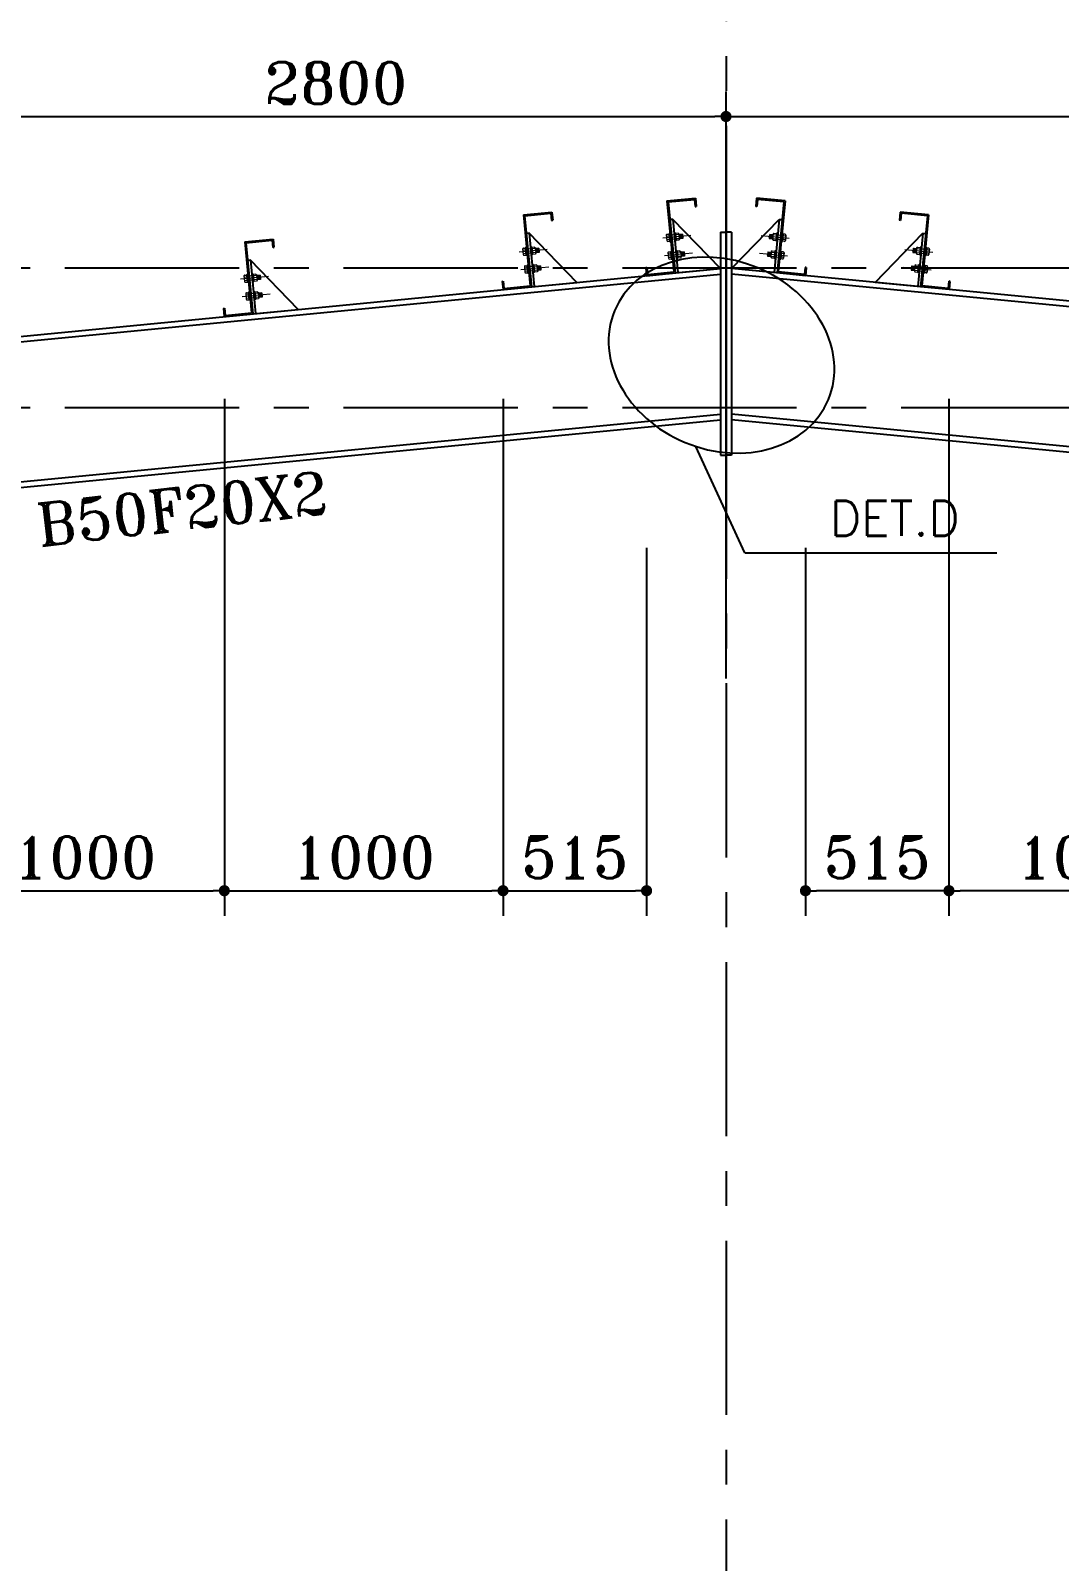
# Model space of a CAD drawing. Header units: inches. Extents: x 1387 to 2676, y -3554 to -2136.
# Drawn here: x 2545.64 to 2553.02, y -3147.36 to -3136.37 of the extents above; entities that cross this region are included whole.
import ezdxf

# ---------------------------------------------------------------- set-up
doc = ezdxf.new("R2010")
doc.units = ezdxf.units.IN
doc.header["$MEASUREMENT"] = 0
doc.linetypes.add('CENTER', pattern=[2, 1.25, -0.25, 0.25, -0.25])
doc.layers.add('2', color=2, linetype='Continuous', lineweight=9)
for name, color, linetype in [('2Y', 2, 'Continuous'), ('3G', 3, 'Continuous'), ('AXE', 1, 'CENTER'), ('DIM', 8, 'Continuous'), ('Pich', 2, 'Continuous'), ('TEXT', 3, 'Continuous'), ('TIE', 2, 'Continuous')]:
    doc.layers.add(name, color=color, linetype=linetype)
doc.styles.add('ROMANC', font='TXT.shx')
doc.styles.add('ROMANT', font='romant')
doc.dimstyles.new('1-50-2', dxfattribs={"dimtxt": 0.3, "dimasz": 0.08, "dimexe": 0.18, "dimexo": 0.0625, "dimgap": 0.09, "dimtad": 1, "dimdec": 0, "dimlfac": 500, "dimdsep": 46, "dimtxsty": 'ROMANT', "dimblk": 'DOT', "dimcen": 0.09, "dimclrd": 1, "dimclre": 1, "dimclrt": 3, "dimadec": 0, "dimazin": 0, "dimtfac": 1, "dimtdec": 0, "dimtix": 1, "dimtofl": 0, "dimtmove": 2, "dimatfit": 3, "dimldrblk": 'DOT', "dimfxl": 1, "dimtolj": 1, "dimarcsym": 0})

# ---------------------------------------------------------------- blocks, each defined once
blk = doc.blocks.new('DOT')
at = {"layer": 'DIM', "color": 0, "linetype": 'ByBlock'}
blk.add_line((-0.5, 0), (-1, 0), dxfattribs=at)
at = {"layer": 'DIM', "color": 0, "linetype": 'ByBlock', "const_width": 0.5}
blk.add_lwpolyline([(-0.25, 0, 1), (0.25, 0, 1)], format="xyb", close=True, dxfattribs=at)
blk = doc.blocks.new('*D2751')
at = {"layer": 'Defpoints', "color": 0, "transparency": 16777216}
for p in [(2560.63, -3136.99), (2560.63, -3136.99), (2550.63, -3141.086)]:
    blk.add_point(p, dxfattribs=at)
at = {"layer": 'Pich', "color": 1, "lineweight": -2, "transparency": 16777216}
for p, q in [((2550.63, -3141.023), (2550.63, -3136.81)), ((2560.63, -3136.927), (2560.63, -3136.81)), ((2550.71, -3136.99), (2560.55, -3136.99))]:
    blk.add_line(p, q, dxfattribs=at)
at = {"layer": 'Pich', "color": 1, "lineweight": -2, "transparency": 16777216, "xscale": 0.08, "yscale": 0.08, "zscale": 0.08, "rotation": 180}
blk.add_blockref('DOT', (2550.63, -3136.99), dxfattribs=at)
at = {"layer": 'Pich', "color": 1, "lineweight": -2, "transparency": 16777216, "xscale": 0.08, "yscale": 0.08, "zscale": 0.08}
blk.add_blockref('DOT', (2560.63, -3136.99), dxfattribs=at)
at = {"layer": 'Pich', "color": 3, "transparency": 16777216, "insert": (2555.63, -3136.75), "char_height": 0.3, "attachment_point": 5, "style": 'ROMANT'}
blk.add_mtext('\\A1;5000', dxfattribs=at)
blk = doc.blocks.new('_Dot')
at = {"layer": 'DIM', "color": 0, "lineweight": -2}
blk.add_line((-0.5, 0), (-1, 0), dxfattribs=at)
at = {"layer": 'DIM', "color": 0, "const_width": 0.5}
blk.add_lwpolyline([(-0.25, 0, 1), (0.25, 0, 1)], format="xyb", close=True, dxfattribs=at)
blk = doc.blocks.new('*D2750')
at = {"layer": 'Defpoints', "color": 0, "transparency": 16777216}
for p in [(2550.63, -3136.99), (2550.63, -3138.628), (2545.03, -3141.086)]:
    blk.add_point(p, dxfattribs=at)
at = {"layer": 'Pich', "color": 1, "lineweight": -2, "transparency": 16777216}
for p, q in [((2545.03, -3141.023), (2545.03, -3136.81)), ((2550.63, -3138.566), (2550.63, -3136.81)), ((2545.11, -3136.99), (2550.55, -3136.99))]:
    blk.add_line(p, q, dxfattribs=at)
at = {"layer": 'Pich', "color": 1, "lineweight": -2, "transparency": 16777216, "xscale": 0.08, "yscale": 0.08, "zscale": 0.08, "rotation": 180}
blk.add_blockref('DOT', (2545.03, -3136.99), dxfattribs=at)
at = {"layer": 'Pich', "color": 1, "lineweight": -2, "transparency": 16777216, "xscale": 0.08, "yscale": 0.08, "zscale": 0.08}
blk.add_blockref('DOT', (2550.63, -3136.99), dxfattribs=at)
at = {"layer": 'Pich', "color": 3, "transparency": 16777216, "insert": (2547.83, -3136.75), "char_height": 0.3, "attachment_point": 5, "style": 'ROMANT'}
blk.add_mtext('\\A1;2800', dxfattribs=at)
blk = doc.blocks.new('TIE')
at = {"layer": 'TIE'}
for p, q in [((-3.48, 20), (4.44, 21.17)), ((-3.48, 20), (-0.54, 0.21)), ((-3.13, 19.74), (4.19, 20.83)), ((-3.13, 19.74), (-0.2, -0.04)), ((4.19, 20.83), (4.48, 18.85)), ((4.44, 21.17), (4.78, 18.9)), ((4.48, 18.85), (4.78, 18.9)), ((-1.61, 14.91), (-2.4, 14.8)), ((-1.61, 14.91), (-2.4, 14.8)), ((12.45, 1.85), (-1.61, 14.91)), ((-1.61, 14.91), (0.59, 0.09)), ((-8.45, 1.06), (-8.15, 1.1)), ((-8.45, 1.06), (-8.11, -1.22)), ((-8.15, 1.1), (-7.86, -0.87)), ((-7.86, -0.87), (-0.54, 0.21)), ((-0.2, -0.04), (12.45, 1.85)), ((-8.11, -1.22), (-0.2, -0.04))]:
    blk.add_line(p, q, dxfattribs=at)
blk = doc.blocks.new('*D2754')
at = {"layer": 'Defpoints', "color": 0, "transparency": 16777216}
for p in [(2545.03, -3138.954), (2547.03, -3139.148), (2547.03, -3142.545)]:
    blk.add_point(p, dxfattribs=at)
at = {"layer": 'Pich', "color": 1, "lineweight": -2, "transparency": 16777216}
for p, q in [((2545.03, -3139.016), (2545.03, -3142.725)), ((2547.03, -3139.21), (2547.03, -3142.725)), ((2545.11, -3142.545), (2546.95, -3142.545))]:
    blk.add_line(p, q, dxfattribs=at)
at = {"layer": 'Pich', "color": 1, "lineweight": -2, "transparency": 16777216, "xscale": 0.08, "yscale": 0.08, "zscale": 0.08, "rotation": 180}
blk.add_blockref('DOT', (2545.03, -3142.545), dxfattribs=at)
at = {"layer": 'Pich', "color": 1, "lineweight": -2, "transparency": 16777216, "xscale": 0.08, "yscale": 0.08, "zscale": 0.08}
blk.add_blockref('DOT', (2547.03, -3142.545), dxfattribs=at)
at = {"layer": 'Pich', "color": 3, "transparency": 16777216, "insert": (2546.03, -3142.305), "char_height": 0.3, "attachment_point": 5, "style": 'ROMANT'}
blk.add_mtext('\\A1;1000', dxfattribs=at)
blk = doc.blocks.new('*D2755')
at = {"layer": 'Defpoints', "color": 0, "transparency": 16777216}
for p in [(2547.03, -3138.954), (2549.03, -3139.148), (2549.03, -3142.545)]:
    blk.add_point(p, dxfattribs=at)
at = {"layer": 'Pich', "color": 1, "lineweight": -2, "transparency": 16777216}
for p, q in [((2547.03, -3139.016), (2547.03, -3142.725)), ((2549.03, -3139.21), (2549.03, -3142.725)), ((2547.11, -3142.545), (2548.95, -3142.545))]:
    blk.add_line(p, q, dxfattribs=at)
at = {"layer": 'Pich', "color": 1, "lineweight": -2, "transparency": 16777216, "xscale": 0.08, "yscale": 0.08, "zscale": 0.08, "rotation": 180}
blk.add_blockref('DOT', (2547.03, -3142.545), dxfattribs=at)
at = {"layer": 'Pich', "color": 1, "lineweight": -2, "transparency": 16777216, "xscale": 0.08, "yscale": 0.08, "zscale": 0.08}
blk.add_blockref('DOT', (2549.03, -3142.545), dxfattribs=at)
at = {"layer": 'Pich', "color": 3, "transparency": 16777216, "insert": (2548.03, -3142.305), "char_height": 0.3, "attachment_point": 5, "style": 'ROMANT'}
blk.add_mtext('\\A1;1000', dxfattribs=at)
blk = doc.blocks.new('*D2756')
at = {"layer": 'Defpoints', "color": 0, "transparency": 16777216}
for p in [(2549.03, -3138.954), (2550.06, -3140.022), (2550.06, -3142.545)]:
    blk.add_point(p, dxfattribs=at)
at = {"layer": 'Pich', "color": 1, "lineweight": -2, "transparency": 16777216}
for p, q in [((2549.03, -3139.016), (2549.03, -3142.725)), ((2550.06, -3140.084), (2550.06, -3142.725)), ((2549.11, -3142.545), (2549.98, -3142.545))]:
    blk.add_line(p, q, dxfattribs=at)
at = {"layer": 'Pich', "color": 1, "lineweight": -2, "transparency": 16777216, "xscale": 0.08, "yscale": 0.08, "zscale": 0.08, "rotation": 180}
blk.add_blockref('DOT', (2549.03, -3142.545), dxfattribs=at)
at = {"layer": 'Pich', "color": 1, "lineweight": -2, "transparency": 16777216, "xscale": 0.08, "yscale": 0.08, "zscale": 0.08}
blk.add_blockref('DOT', (2550.06, -3142.545), dxfattribs=at)
at = {"layer": 'Pich', "color": 3, "transparency": 16777216, "insert": (2549.545, -3142.305), "char_height": 0.3, "attachment_point": 5, "style": 'ROMANT'}
blk.add_mtext('\\A1;515', dxfattribs=at)
blk = doc.blocks.new('*D2761')
at = {"layer": 'Defpoints', "color": 0, "transparency": 16777216}
for p in [(2554.23, -3138.954), (2552.23, -3139.148), (2552.23, -3142.545)]:
    blk.add_point(p, dxfattribs=at)
at = {"layer": 'Pich', "color": 1, "lineweight": -2, "transparency": 16777216}
for p, q in [((2554.23, -3139.016), (2554.23, -3142.725)), ((2552.23, -3139.21), (2552.23, -3142.725)), ((2554.15, -3142.545), (2552.31, -3142.545))]:
    blk.add_line(p, q, dxfattribs=at)
at = {"layer": 'Pich', "color": 1, "lineweight": -2, "transparency": 16777216, "xscale": 0.08, "yscale": 0.08, "zscale": 0.08, "rotation": 180}
blk.add_blockref('DOT', (2552.23, -3142.545), dxfattribs=at)
at = {"layer": 'Pich', "color": 1, "lineweight": -2, "transparency": 16777216, "xscale": 0.08, "yscale": 0.08, "zscale": 0.08}
blk.add_blockref('DOT', (2554.23, -3142.545), dxfattribs=at)
at = {"layer": 'Pich', "color": 3, "transparency": 16777216, "insert": (2553.23, -3142.305), "char_height": 0.3, "attachment_point": 5, "style": 'ROMANT'}
blk.add_mtext('\\A1;1000', dxfattribs=at)
blk = doc.blocks.new('*D2762')
at = {"layer": 'Defpoints', "color": 0, "transparency": 16777216}
for p in [(2552.23, -3138.954), (2551.2, -3140.022), (2551.2, -3142.545)]:
    blk.add_point(p, dxfattribs=at)
at = {"layer": 'Pich', "color": 1, "lineweight": -2, "transparency": 16777216}
for p, q in [((2552.23, -3139.016), (2552.23, -3142.725)), ((2551.2, -3140.084), (2551.2, -3142.725)), ((2552.15, -3142.545), (2551.28, -3142.545))]:
    blk.add_line(p, q, dxfattribs=at)
at = {"layer": 'Pich', "color": 1, "lineweight": -2, "transparency": 16777216, "xscale": 0.08, "yscale": 0.08, "zscale": 0.08, "rotation": 180}
blk.add_blockref('DOT', (2551.2, -3142.545), dxfattribs=at)
at = {"layer": 'Pich', "color": 1, "lineweight": -2, "transparency": 16777216, "xscale": 0.08, "yscale": 0.08, "zscale": 0.08}
blk.add_blockref('DOT', (2552.23, -3142.545), dxfattribs=at)
at = {"layer": 'Pich', "color": 3, "transparency": 16777216, "insert": (2551.715, -3142.305), "char_height": 0.3, "attachment_point": 5, "style": 'ROMANT'}
blk.add_mtext('\\A1;515', dxfattribs=at)

msp = doc.modelspace()

# ---------------------------------------------------------------- linework, layer by layer
at = {"layer": '2'}
for p, q in [((2550.20672759, -3137.83510466), (2550.21919291, -3137.83387935)), ((2550.21919291, -3137.83387935), (2550.22415457, -3137.88435529)), ((2550.22656513, -3137.83032336), (2550.22146655, -3137.83082454)), ((2550.22936501, -3137.83262206), (2550.23437679, -3137.88360786)), ((2550.25740884, -3137.829882), (2550.26242062, -3137.8808678)), ((2550.26480612, -3137.82658095), (2550.25970754, -3137.82708212)), ((2550.267606, -3137.82887965), (2550.27261778, -3137.87986544)), ((2550.28675073, -3137.82725516), (2550.26763106, -3137.82913458)), ((2550.26763106, -3137.82913458), (2550.27259272, -3137.87961052)), ((2550.28740827, -3137.83755751), (2550.26864035, -3137.83940234)), ((2550.28675073, -3137.82725516), (2550.29243193, -3137.83268108)), ((2550.29145554, -3137.8356557), (2550.29255489, -3137.83456691)), ((2550.29174838, -3137.83863485), (2550.29303869, -3137.83948874)), ((2550.29243193, -3137.83268108), (2550.29622835, -3137.87130282)), ((2550.31679348, -3137.83433779), (2550.29282636, -3137.8366937)), ((2550.31557835, -3137.86534937), (2550.29670473, -3137.83631247)), ((2550.31924062, -3137.85923299), (2550.30388389, -3137.83560677)), ((2550.31787974, -3137.84538852), (2550.31106304, -3137.83490108)), ((2550.31679348, -3137.83433779), (2550.31980105, -3137.86493429)), ((2550.94325621, -3137.83433779), (2550.94024865, -3137.86493429)), ((2550.94080907, -3137.85923299), (2550.95616581, -3137.83560677)), ((2550.94216995, -3137.84538852), (2550.94898665, -3137.83490108)), ((2550.94325621, -3137.83433779), (2550.96722333, -3137.8366937)), ((2550.94447135, -3137.86534937), (2550.96334496, -3137.83631247)), ((2550.96761776, -3137.83268108), (2550.96382134, -3137.87130282)), ((2550.96830131, -3137.83863485), (2550.967011, -3137.83948874)), ((2550.96859416, -3137.8356557), (2550.96749481, -3137.83456691)), ((2550.97329896, -3137.82725516), (2550.96761776, -3137.83268108)), ((2550.97264143, -3137.83755751), (2550.99140934, -3137.83940234)), ((2550.97329896, -3137.82725516), (2550.99241864, -3137.82913458)), ((2550.9924437, -3137.82887965), (2550.98743192, -3137.87986544)), ((2550.99241864, -3137.82913458), (2550.98745698, -3137.87961052)), ((2550.99524357, -3137.82658095), (2551.00034215, -3137.82708212)), ((2551.00264085, -3137.829882), (2550.99762908, -3137.8808678)), ((2551.03068468, -3137.83262206), (2551.0256729, -3137.88360786)), ((2551.03348456, -3137.83032336), (2551.03858314, -3137.83082454)), ((2551.04085678, -3137.83387935), (2551.03589512, -3137.88435529)), ((2551.0533221, -3137.83510466), (2551.04085678, -3137.83387935)), ((2549.34679208, -3137.94359085), (2549.146326, -3137.96329617)), ((2549.17065701, -3137.94212271), (2549.17431167, -3137.9793023)), ((2549.17239311, -3137.94687678), (2549.1711028, -3137.94602289)), ((2549.17665168, -3137.93482104), (2549.189117, -3137.93359573)), ((2549.17673323, -3137.94795412), (2549.19039638, -3137.94661107)), ((2549.189117, -3137.93359573), (2549.19407866, -3137.98407167)), ((2549.19648922, -3137.93003974), (2549.19139064, -3137.93054092)), ((2549.1992891, -3137.93233844), (2549.20430088, -3137.98332424)), ((2549.22833504, -3137.93979303), (2549.20029121, -3137.94253309)), ((2549.22733293, -3137.92959838), (2549.23234471, -3137.98058418)), ((2549.23473021, -3137.92629733), (2549.22963163, -3137.9267985)), ((2549.23753009, -3137.92859603), (2549.24254187, -3137.97958182)), ((2549.25667482, -3137.92697154), (2549.23755515, -3137.92885096)), ((2549.23755515, -3137.92885096), (2549.24251681, -3137.9793269)), ((2549.25733236, -3137.93727389), (2549.23856445, -3137.93911872)), ((2549.25667482, -3137.92697154), (2549.26235602, -3137.93239746)), ((2549.26137963, -3137.93537208), (2549.26247898, -3137.93428329)), ((2549.26167247, -3137.93835123), (2549.26296278, -3137.93920512)), ((2549.26235602, -3137.93239746), (2549.26615244, -3137.9710192)), ((2549.28671758, -3137.93405417), (2549.26275045, -3137.93641008)), ((2549.27832328, -3137.96577145), (2549.26337615, -3137.94277539)), ((2549.28550244, -3137.96506575), (2549.26662883, -3137.93602885)), ((2549.28916471, -3137.95894937), (2549.27380798, -3137.93532315)), ((2549.28780384, -3137.9451049), (2549.28098713, -3137.93461746)), ((2549.28671758, -3137.93405417), (2549.28972514, -3137.96465067)), ((2550.37686799, -3137.84387447), (2550.17640191, -3137.86357979)), ((2550.20073292, -3137.84240633), (2550.20438758, -3137.87958592)), ((2550.20246902, -3137.8471604), (2550.20117871, -3137.84630651)), ((2550.20276187, -3137.85013955), (2550.20166252, -3137.85122834)), ((2550.20497731, -3137.87159529), (2550.2035732, -3137.8706661)), ((2550.2050594, -3137.87459516), (2550.204057, -3137.87558792)), ((2550.20680914, -3137.84823774), (2550.22047229, -3137.84689469)), ((2550.20931742, -3137.87267264), (2550.2228752, -3137.87133994)), ((2550.21168925, -3137.8855806), (2550.22415457, -3137.88435529)), ((2550.23207809, -3137.88640774), (2550.22697951, -3137.88690892)), ((2550.25841095, -3137.84007665), (2550.23036712, -3137.84281671)), ((2550.26141851, -3137.87067315), (2550.23337468, -3137.87341321)), ((2550.27031908, -3137.88266532), (2550.2652205, -3137.8831665)), ((2550.2901836, -3137.86687383), (2550.27152106, -3137.86870831)), ((2550.29171239, -3137.8777311), (2550.27259272, -3137.87961052)), ((2550.29622835, -3137.87130282), (2550.29171239, -3137.8777311)), ((2550.30839919, -3137.86605507), (2550.29345206, -3137.84305901)), ((2550.29423087, -3137.86497202), (2550.29542717, -3137.86378721)), ((2550.29473446, -3137.86793045), (2550.29591097, -3137.86870904)), ((2550.30122004, -3137.86676076), (2550.29481293, -3137.85690348)), ((2550.31980105, -3137.86493429), (2550.29583392, -3137.8672902)), ((2550.8831817, -3137.84387447), (2551.08364779, -3137.86357979)), ((2550.94024865, -3137.86493429), (2550.96421577, -3137.8672902)), ((2550.9516505, -3137.86605507), (2550.96659764, -3137.84305901)), ((2550.95882966, -3137.86676076), (2550.96523676, -3137.85690348)), ((2550.96382134, -3137.87130282), (2550.9683373, -3137.8777311)), ((2550.96531523, -3137.86793045), (2550.96413872, -3137.86870904)), ((2550.96581883, -3137.86497202), (2550.96462252, -3137.86378721)), ((2550.9683373, -3137.8777311), (2550.98745698, -3137.87961052)), ((2550.9698661, -3137.86687383), (2550.98852864, -3137.86870831)), ((2550.98973062, -3137.88266532), (2550.9948292, -3137.8831665)), ((2550.99863119, -3137.87067315), (2551.02667501, -3137.87341321)), ((2551.00163875, -3137.84007665), (2551.02968257, -3137.84281671)), ((2551.02797161, -3137.88640774), (2551.03307018, -3137.88690892)), ((2551.04836044, -3137.8855806), (2551.03589512, -3137.88435529)), ((2551.05073227, -3137.87267264), (2551.0371745, -3137.87133994)), ((2551.05324056, -3137.84823774), (2551.03957741, -3137.84689469)), ((2551.0549903, -3137.87459516), (2551.05599269, -3137.87558792)), ((2551.05507239, -3137.87159529), (2551.05647649, -3137.8706661)), ((2551.05931678, -3137.84240633), (2551.05566211, -3137.87958592)), ((2551.05728783, -3137.85013955), (2551.05838718, -3137.85122834)), ((2551.05758067, -3137.8471604), (2551.05887098, -3137.84630651)), ((2551.91327644, -3137.94359085), (2552.11374253, -3137.96329617)), ((2551.97335095, -3137.93405417), (2551.97034339, -3137.96465067)), ((2551.97090381, -3137.95894937), (2551.98626054, -3137.93532315)), ((2551.97226469, -3137.9451049), (2551.97908139, -3137.93461746)), ((2551.97335095, -3137.93405417), (2551.99731807, -3137.93641008)), ((2551.97456608, -3137.96506575), (2551.9934397, -3137.93602885)), ((2551.98174524, -3137.96577145), (2551.99669237, -3137.94277539)), ((2551.9977125, -3137.93239746), (2551.99391608, -3137.9710192)), ((2551.99839605, -3137.93835123), (2551.99710574, -3137.93920512)), ((2551.99868889, -3137.93537208), (2551.99758954, -3137.93428329)), ((2552.0033937, -3137.92697154), (2551.9977125, -3137.93239746)), ((2552.00273616, -3137.93727389), (2552.02150408, -3137.93911872)), ((2552.0033937, -3137.92697154), (2552.02251337, -3137.92885096)), ((2552.02253843, -3137.92859603), (2552.01752665, -3137.97958182)), ((2552.02251337, -3137.92885096), (2552.01755171, -3137.9793269)), ((2552.02533831, -3137.92629733), (2552.03043689, -3137.9267985)), ((2552.03273559, -3137.92959838), (2552.02772381, -3137.98058418)), ((2552.03173348, -3137.93979303), (2552.05977731, -3137.94253309)), ((2552.06077942, -3137.93233844), (2552.05576764, -3137.98332424)), ((2552.0635793, -3137.93003974), (2552.06867788, -3137.93054092)), ((2552.07095152, -3137.93359573), (2552.06598986, -3137.98407167)), ((2552.08333529, -3137.94795412), (2552.06967214, -3137.94661107)), ((2552.08341684, -3137.93482104), (2552.07095152, -3137.93359573)), ((2552.08941151, -3137.94212271), (2552.08575685, -3137.9793023)), ((2552.08767541, -3137.94687678), (2552.08896572, -3137.94602289)), ((2549.17268596, -3137.94985593), (2549.17158661, -3137.95094472)), ((2549.1749014, -3137.97131167), (2549.17349729, -3137.97038248)), ((2549.17498349, -3137.97431154), (2549.1739811, -3137.9753043)), ((2549.17924151, -3137.97238902), (2549.19279929, -3137.97105632)), ((2549.18161334, -3137.98529698), (2549.19407866, -3137.98407167)), ((2549.20200218, -3137.98612412), (2549.1969036, -3137.9866253)), ((2549.2313426, -3137.97038953), (2549.20329877, -3137.97312959)), ((2549.20895087, -3138.05681453), (2549.20385229, -3138.05731571)), ((2549.24024317, -3137.9823817), (2549.23514459, -3137.98288288)), ((2549.23979458, -3138.05637317), (2549.24480636, -3138.10735897)), ((2549.26010769, -3137.96659021), (2549.24144515, -3137.96842469)), ((2549.24719186, -3138.05307212), (2549.24209328, -3138.0535733)), ((2549.26163648, -3137.97744748), (2549.24251681, -3137.9793269)), ((2549.24999174, -3138.05537082), (2549.25500352, -3138.10635662)), ((2549.26913647, -3138.05374633), (2549.2500168, -3138.05562575)), ((2549.2500168, -3138.05562575), (2549.25497846, -3138.10610169)), ((2549.26615244, -3137.9710192), (2549.26163648, -3137.97744748)), ((2549.26415496, -3137.9646884), (2549.26535126, -3137.96350359)), ((2549.26465855, -3137.96764683), (2549.26583507, -3137.96842542)), ((2549.27114413, -3137.96647714), (2549.26473702, -3137.95661986)), ((2549.28972514, -3137.96465067), (2549.26575801, -3137.96700658)), ((2549.26913647, -3138.05374633), (2549.27481767, -3138.05917225)), ((2550.38894783, -3137.97068679), (2550.18848175, -3137.99039211)), ((2550.21319457, -3137.96918112), (2550.21684923, -3138.00636071)), ((2550.21493067, -3137.97393519), (2550.21364036, -3137.9730813)), ((2550.21522352, -3137.97691434), (2550.21412417, -3137.97800313)), ((2550.21743896, -3137.99837008), (2550.21603485, -3137.99744089)), ((2550.21752105, -3138.00136995), (2550.21651865, -3138.00236271)), ((2550.21918924, -3137.96187945), (2550.23165456, -3137.96065414)), ((2550.21927079, -3137.97501254), (2550.23293394, -3137.97366948)), ((2550.22177907, -3137.99944743), (2550.23533685, -3137.99811473)), ((2550.2241509, -3138.01235539), (2550.23661622, -3138.01113008)), ((2550.23165456, -3137.96065414), (2550.23661622, -3138.01113008)), ((2550.23902678, -3137.95709815), (2550.2339282, -3137.95759933)), ((2550.24453974, -3138.01318253), (2550.23944116, -3138.01368371)), ((2550.24182666, -3137.95939685), (2550.24683844, -3138.01038265)), ((2550.2708726, -3137.96685144), (2550.24282877, -3137.9695915)), ((2550.27388016, -3137.99744794), (2550.24583633, -3138.000188)), ((2550.26987049, -3137.95665679), (2550.27488227, -3138.00764259)), ((2550.27726777, -3137.95335574), (2550.27216919, -3137.95385692)), ((2550.28278073, -3138.00944011), (2550.27768215, -3138.00994129)), ((2550.28006765, -3137.95565444), (2550.28507943, -3138.00664023)), ((2550.29921238, -3137.95402995), (2550.28009271, -3137.95590937)), ((2550.28009271, -3137.95590937), (2550.28505437, -3138.00638531)), ((2550.29986992, -3137.9643323), (2550.281102, -3137.96617714)), ((2550.30264525, -3137.99364862), (2550.28398271, -3137.9954831)), ((2550.30417404, -3138.00450589), (2550.28505437, -3138.00638531)), ((2550.29921238, -3137.95402995), (2550.30489358, -3137.95945587)), ((2550.30391719, -3137.96243049), (2550.30501654, -3137.9613417)), ((2550.30869, -3137.99807761), (2550.30417404, -3138.00450589)), ((2550.30421003, -3137.96540964), (2550.30550034, -3137.96626353)), ((2550.30489358, -3137.95945587), (2550.30869, -3137.99807761)), ((2550.32925513, -3137.96111258), (2550.30528801, -3137.96346849)), ((2550.32086084, -3137.99282986), (2550.30591371, -3137.96983381)), ((2550.30669252, -3137.99174681), (2550.30788882, -3137.990562)), ((2550.30719611, -3137.99470524), (2550.30837262, -3137.99548383)), ((2550.31368169, -3137.99353555), (2550.30727458, -3137.98367827)), ((2550.33226269, -3137.99170908), (2550.30829557, -3137.99406499)), ((2550.32804, -3137.99212416), (2550.30916638, -3137.96308726)), ((2550.33170227, -3137.98600778), (2550.31634554, -3137.96238157)), ((2550.33034139, -3137.97216331), (2550.32352469, -3137.96167587)), ((2550.32925513, -3137.96111258), (2550.33226269, -3137.99170908)), ((2550.87110186, -3137.97068679), (2551.07156795, -3137.99039211)), ((2550.93079456, -3137.96111258), (2550.927787, -3137.99170908)), ((2550.927787, -3137.99170908), (2550.95175412, -3137.99406499)), ((2550.92834742, -3137.98600778), (2550.94370416, -3137.96238157)), ((2550.9297083, -3137.97216331), (2550.936525, -3137.96167587)), ((2550.93079456, -3137.96111258), (2550.95476168, -3137.96346849)), ((2550.9320097, -3137.99212416), (2550.95088331, -3137.96308726)), ((2550.93918885, -3137.99282986), (2550.95413599, -3137.96983381)), ((2550.94636801, -3137.99353555), (2550.95277511, -3137.98367827)), ((2550.95515611, -3137.95945587), (2550.95135969, -3137.99807761)), ((2550.95135969, -3137.99807761), (2550.95587565, -3138.00450589)), ((2550.95285358, -3137.99470524), (2550.95167707, -3137.99548383)), ((2550.95335718, -3137.99174681), (2550.95216087, -3137.990562)), ((2550.95583966, -3137.96540964), (2550.95454935, -3137.96626353)), ((2550.95613251, -3137.96243049), (2550.95503316, -3137.9613417)), ((2550.96083731, -3137.95402995), (2550.95515611, -3137.95945587)), ((2550.95587565, -3138.00450589), (2550.97499533, -3138.00638531)), ((2550.95740445, -3137.99364862), (2550.97606699, -3137.9954831)), ((2550.96017978, -3137.9643323), (2550.97894769, -3137.96617714)), ((2550.96083731, -3137.95402995), (2550.97995699, -3137.95590937)), ((2550.97998205, -3137.95565444), (2550.97497027, -3138.00664023)), ((2550.97995699, -3137.95590937), (2550.97499533, -3138.00638531)), ((2550.97726897, -3138.00944011), (2550.98236755, -3138.00994129)), ((2550.98278192, -3137.95335574), (2550.9878805, -3137.95385692)), ((2550.9901792, -3137.95665679), (2550.98516743, -3138.00764259)), ((2550.98616954, -3137.99744794), (2551.01421336, -3138.000188)), ((2550.9891771, -3137.96685144), (2551.01722092, -3137.9695915)), ((2551.01822303, -3137.95939685), (2551.01321125, -3138.01038265)), ((2551.01550996, -3138.01318253), (2551.02060854, -3138.01368371)), ((2551.02102291, -3137.95709815), (2551.02612149, -3137.95759933)), ((2551.02839513, -3137.96065414), (2551.02343347, -3138.01113008)), ((2551.03589879, -3138.01235539), (2551.02343347, -3138.01113008)), ((2551.03827062, -3137.99944743), (2551.02471285, -3137.99811473)), ((2551.04077891, -3137.97501254), (2551.02711576, -3137.97366948)), ((2551.04086045, -3137.96187945), (2551.02839513, -3137.96065414)), ((2551.04252865, -3138.00136995), (2551.04353104, -3138.00236271)), ((2551.04261074, -3137.99837008), (2551.04401484, -3137.99744089)), ((2551.04685513, -3137.96918112), (2551.04320046, -3138.00636071)), ((2551.04482618, -3137.97691434), (2551.04592553, -3137.97800313)), ((2551.04511902, -3137.97393519), (2551.04640933, -3137.9730813)), ((2551.97034339, -3137.96465067), (2551.99431051, -3137.96700658)), ((2551.99093205, -3138.05374633), (2551.98525085, -3138.05917225)), ((2551.98892439, -3137.96647714), (2551.9953315, -3137.95661986)), ((2551.99093205, -3138.05374633), (2552.01005172, -3138.05562575)), ((2551.99391608, -3137.9710192), (2551.99843204, -3137.97744748)), ((2551.99540997, -3137.96764683), (2551.99423346, -3137.96842542)), ((2551.99591356, -3137.9646884), (2551.99471726, -3137.96350359)), ((2551.99843204, -3137.97744748), (2552.01755171, -3137.9793269)), ((2551.99996083, -3137.96659021), (2552.01862337, -3137.96842469)), ((2552.01007678, -3138.05537082), (2552.005065, -3138.10635662)), ((2552.01005172, -3138.05562575), (2552.00509006, -3138.10610169)), ((2552.01287666, -3138.05307212), (2552.01797524, -3138.0535733)), ((2552.02027394, -3138.05637317), (2552.01526216, -3138.10735897)), ((2552.01982535, -3137.9823817), (2552.02492393, -3137.98288288)), ((2552.02872592, -3137.97038953), (2552.05676975, -3137.97312959)), ((2552.05111765, -3138.05681453), (2552.05621623, -3138.05731571)), ((2552.05806634, -3137.98612412), (2552.06316492, -3137.9866253)), ((2552.07845518, -3137.98529698), (2552.06598986, -3137.98407167)), ((2552.08082701, -3137.97238902), (2552.06726923, -3137.97105632)), ((2552.08508503, -3137.97431154), (2552.08608743, -3137.9753043)), ((2552.08516712, -3137.97131167), (2552.08657123, -3137.97038248)), ((2552.08738256, -3137.94985593), (2552.08848191, -3137.95094472)), ((2547.34679228, -3138.13722255), (2547.14632619, -3138.15692788)), ((2547.17065721, -3138.13575441), (2547.17431187, -3138.17293401)), ((2547.17239331, -3138.14050848), (2547.171103, -3138.13965459)), ((2547.17268615, -3138.14348763), (2547.1715868, -3138.14457642)), ((2547.17490159, -3138.16494338), (2547.17349749, -3138.16401418)), ((2547.17498369, -3138.16794324), (2547.17398129, -3138.16893601)), ((2547.17665188, -3138.12845274), (2547.1891172, -3138.12722743)), ((2547.17673342, -3138.14158583), (2547.19039658, -3138.14024277)), ((2547.17924171, -3138.16602072), (2547.19279948, -3138.16468803)), ((2547.1891172, -3138.12722743), (2547.19407886, -3138.17770337)), ((2547.19648942, -3138.12367145), (2547.19139084, -3138.12417262)), ((2547.1992893, -3138.12597015), (2547.20430108, -3138.17695594)), ((2547.22833524, -3138.13342474), (2547.20029141, -3138.1361648)), ((2547.2313428, -3138.16402123), (2547.20329897, -3138.16676129)), ((2547.22733313, -3138.12323009), (2547.23234491, -3138.17421588)), ((2547.23473041, -3138.11992903), (2547.22963183, -3138.12043021)), ((2547.23753029, -3138.12222773), (2547.24254207, -3138.17321353)), ((2547.25667502, -3138.12060324), (2547.23755535, -3138.12248266)), ((2547.23755535, -3138.12248266), (2547.24251701, -3138.1729586)), ((2547.25733256, -3138.13090559), (2547.23856464, -3138.13275043)), ((2547.26010788, -3138.16022191), (2547.24144535, -3138.16205639)), ((2547.25667502, -3138.12060324), (2547.26235622, -3138.12602916)), ((2547.26137983, -3138.12900379), (2547.26247918, -3138.127915)), ((2547.26615264, -3138.16465091), (2547.26163668, -3138.17107918)), ((2547.26167267, -3138.13198293), (2547.26296298, -3138.13283682)), ((2547.26235622, -3138.12602916), (2547.26615264, -3138.16465091)), ((2547.28671777, -3138.12768588), (2547.26275065, -3138.13004179)), ((2547.27832348, -3138.15940315), (2547.26337634, -3138.1364071)), ((2547.26415516, -3138.15832011), (2547.26535146, -3138.15713529)), ((2547.26465875, -3138.16127854), (2547.26583526, -3138.16205712)), ((2547.27114432, -3138.16010884), (2547.26473722, -3138.15025156)), ((2547.28972533, -3138.15828238), (2547.26575821, -3138.16063828)), ((2547.28550263, -3138.15869746), (2547.26662902, -3138.12966055)), ((2547.28916491, -3138.15258107), (2547.27380818, -3138.12895486)), ((2547.28780403, -3138.13873661), (2547.28098733, -3138.12824917)), ((2547.28671777, -3138.12768588), (2547.28972533, -3138.15828238)), ((2549.35887192, -3138.07040317), (2549.15840584, -3138.09010849)), ((2549.18311866, -3138.0688975), (2549.18677332, -3138.1060771)), ((2549.18485476, -3138.07365157), (2549.18356445, -3138.07279768)), ((2549.18514761, -3138.07663072), (2549.18404826, -3138.07771951)), ((2549.18736305, -3138.09808647), (2549.18595894, -3138.09715727)), ((2549.18744514, -3138.10108633), (2549.18644275, -3138.10207909)), ((2549.18911333, -3138.06159583), (2549.20157865, -3138.06037052)), ((2549.18919488, -3138.07472892), (2549.20285803, -3138.07338586)), ((2549.19170316, -3138.09916381), (2549.20526094, -3138.09783111)), ((2549.19407499, -3138.11207177), (2549.20654031, -3138.11084646)), ((2549.20157865, -3138.06037052), (2549.20654031, -3138.11084646)), ((2549.21446383, -3138.11289891), (2549.20936525, -3138.11340009)), ((2549.21175075, -3138.05911323), (2549.21676253, -3138.11009903)), ((2549.24079669, -3138.06656782), (2549.21275286, -3138.06930788)), ((2549.24380425, -3138.09716432), (2549.21576042, -3138.09990438)), ((2549.25270482, -3138.10915649), (2549.24760624, -3138.10965767)), ((2549.26979401, -3138.06404868), (2549.2510261, -3138.06589352)), ((2549.27256934, -3138.093365), (2549.2539068, -3138.09519948)), ((2549.27409813, -3138.10422227), (2549.25497846, -3138.10610169)), ((2549.27384128, -3138.06214687), (2549.27494063, -3138.06105808)), ((2549.27861409, -3138.09779399), (2549.27409813, -3138.10422227)), ((2549.27413412, -3138.06512602), (2549.27542443, -3138.06597991)), ((2549.27481767, -3138.05917225), (2549.27861409, -3138.09779399)), ((2549.29917923, -3138.06082896), (2549.2752121, -3138.06318487)), ((2549.29078493, -3138.09254624), (2549.2758378, -3138.06955019)), ((2549.27661661, -3138.09146319), (2549.27781291, -3138.09027838)), ((2549.2771202, -3138.09442162), (2549.27829672, -3138.09520021)), ((2549.28360578, -3138.09325193), (2549.27719867, -3138.08339465)), ((2549.30218679, -3138.09142546), (2549.27821966, -3138.09378137)), ((2549.29796409, -3138.09184054), (2549.27909047, -3138.06280364)), ((2549.30162636, -3138.08572416), (2549.28626963, -3138.06209795)), ((2549.30026549, -3138.0718797), (2549.29344878, -3138.06139225)), ((2549.29917923, -3138.06082896), (2549.30218679, -3138.09142546)), ((2551.9011966, -3138.07040317), (2552.10166268, -3138.09010849)), ((2551.9608893, -3138.06082896), (2551.95788174, -3138.09142546)), ((2551.95788174, -3138.09142546), (2551.98184886, -3138.09378137)), ((2551.95844216, -3138.08572416), (2551.97379889, -3138.06209795)), ((2551.95980304, -3138.0718797), (2551.96661974, -3138.06139225)), ((2551.9608893, -3138.06082896), (2551.98485642, -3138.06318487)), ((2551.96210444, -3138.09184054), (2551.98097805, -3138.06280364)), ((2551.96928359, -3138.09254624), (2551.98423072, -3138.06955019)), ((2551.97646274, -3138.09325193), (2551.98286985, -3138.08339465)), ((2551.98525085, -3138.05917225), (2551.98145443, -3138.09779399)), ((2551.98145443, -3138.09779399), (2551.98597039, -3138.10422227)), ((2551.98294832, -3138.09442162), (2551.98177181, -3138.09520021)), ((2551.98345191, -3138.09146319), (2551.98225561, -3138.09027838)), ((2551.9859344, -3138.06512602), (2551.98464409, -3138.06597991)), ((2551.98622724, -3138.06214687), (2551.98512789, -3138.06105808)), ((2551.98597039, -3138.10422227), (2552.00509006, -3138.10610169)), ((2551.98749918, -3138.093365), (2552.00616172, -3138.09519948)), ((2551.99027451, -3138.06404868), (2552.00904243, -3138.06589352)), ((2552.0073637, -3138.10915649), (2552.01246228, -3138.10965767)), ((2552.01626427, -3138.09716432), (2552.0443081, -3138.09990438)), ((2552.01927183, -3138.06656782), (2552.04731566, -3138.06930788)), ((2552.04831777, -3138.05911323), (2552.04330599, -3138.11009903)), ((2552.04560469, -3138.11289891), (2552.05070327, -3138.11340009)), ((2552.05848987, -3138.06037052), (2552.05352821, -3138.11084646)), ((2552.06599353, -3138.11207177), (2552.05352821, -3138.11084646)), ((2552.06836536, -3138.09916381), (2552.05480759, -3138.09783111)), ((2552.07087364, -3138.07472892), (2552.05721049, -3138.07338586)), ((2552.07095519, -3138.06159583), (2552.05848987, -3138.06037052)), ((2552.07262338, -3138.10108633), (2552.07362578, -3138.10207909)), ((2552.07270547, -3138.09808647), (2552.07410958, -3138.09715727)), ((2552.07694986, -3138.0688975), (2552.0732952, -3138.1060771)), ((2552.07492092, -3138.07663072), (2552.07602026, -3138.07771951)), ((2552.07521376, -3138.07365157), (2552.07650407, -3138.07279768)), ((2547.35887212, -3138.26403488), (2547.15840603, -3138.2837402)), ((2547.18161354, -3138.17892868), (2547.19407886, -3138.17770337)), ((2547.18311886, -3138.2625292), (2547.18677352, -3138.2997088)), ((2547.18485496, -3138.26728327), (2547.18356465, -3138.26642938)), ((2547.1851478, -3138.27026242), (2547.18404845, -3138.27135121)), ((2547.18911353, -3138.25522753), (2547.20157885, -3138.25400222)), ((2547.18919507, -3138.26836062), (2547.20285823, -3138.26701757)), ((2547.20200238, -3138.17975582), (2547.1969038, -3138.180257)), ((2547.20157885, -3138.25400222), (2547.20654051, -3138.30447816)), ((2547.20895107, -3138.25044624), (2547.20385249, -3138.25094741)), ((2547.21175095, -3138.25274494), (2547.21676273, -3138.30373073)), ((2547.24079689, -3138.26019953), (2547.21275306, -3138.26293959)), ((2547.24024336, -3138.17601341), (2547.23514478, -3138.17651458)), ((2547.23979478, -3138.25000488), (2547.24480656, -3138.30099067)), ((2547.24719206, -3138.24670382), (2547.24209348, -3138.247205)), ((2547.26163668, -3138.17107918), (2547.24251701, -3138.1729586)), ((2547.24999194, -3138.24900252), (2547.25500372, -3138.29998832)), ((2547.26913667, -3138.24737803), (2547.250017, -3138.24925745)), ((2547.250017, -3138.24925745), (2547.25497866, -3138.29973339)), ((2547.26979421, -3138.25768038), (2547.25102629, -3138.25952522)), ((2547.26913667, -3138.24737803), (2547.27481787, -3138.25280396)), ((2547.27384148, -3138.25577858), (2547.27494083, -3138.25468979)), ((2547.27413432, -3138.25875772), (2547.27542463, -3138.25961161)), ((2547.27481787, -3138.25280396), (2547.27861429, -3138.2914257)), ((2547.29917942, -3138.25446067), (2547.2752123, -3138.25681658)), ((2547.29078513, -3138.28617794), (2547.27583799, -3138.26318189)), ((2547.28360597, -3138.28688363), (2547.27719887, -3138.27702635)), ((2547.29796428, -3138.28547225), (2547.27909067, -3138.25643534)), ((2547.30162656, -3138.27935586), (2547.28626983, -3138.25572965)), ((2547.30026568, -3138.2655114), (2547.29344898, -3138.25502396)), ((2547.29917942, -3138.25446067), (2547.30218698, -3138.28505717)), ((2547.18736324, -3138.29171817), (2547.18595914, -3138.29078897)), ((2547.18744534, -3138.29471803), (2547.18644294, -3138.2957108)), ((2547.19170336, -3138.29279551), (2547.20526113, -3138.29146282)), ((2547.19407519, -3138.30570347), (2547.20654051, -3138.30447816)), ((2547.21446403, -3138.30653061), (2547.20936545, -3138.30703179)), ((2547.24380445, -3138.29079603), (2547.21576062, -3138.29353608)), ((2547.25270501, -3138.3027882), (2547.24760643, -3138.30328938)), ((2547.27256953, -3138.2869967), (2547.253907, -3138.28883118)), ((2547.27409833, -3138.29785397), (2547.25497866, -3138.29973339)), ((2547.27861429, -3138.2914257), (2547.27409833, -3138.29785397)), ((2547.27661681, -3138.2850949), (2547.27781311, -3138.28391009)), ((2547.2771204, -3138.28805333), (2547.27829691, -3138.28883191)), ((2547.30218698, -3138.28505717), (2547.27821986, -3138.28741308))]:
    msp.add_line(p, q, dxfattribs=at)
for centre, radius, start, end in [((2550.20738109, -3137.84175283), 0.00668021, 95.613998816, 185.613998818), ((2550.22171714, -3137.83337383), 0.00256158, 95.613998816, 185.613998818), ((2550.22681572, -3137.83287265), 0.00256158, 5.613998818, 95.613998816), ((2550.25995813, -3137.82963141), 0.00256158, 95.613998816, 185.613998818), ((2550.26505671, -3137.82913024), 0.00256158, 5.613998818, 95.613998816), ((2550.28675477, -3137.83090933), 0.00668021, 275.613998816, 314.723458847), ((2550.28806177, -3137.84420568), 0.00668021, 56.504538786, 95.613998816), ((2550.97198793, -3137.84420568), 0.00668021, 84.386001184, 123.495461214), ((2550.97329493, -3137.83090933), 0.00668021, 225.276541153, 264.386001184), ((2550.99499298, -3137.82913024), 0.00256158, 84.386001184, 174.386001182), ((2551.00009156, -3137.82963141), 0.00256158, 354.386001182, 84.386001184), ((2551.03323397, -3137.83287265), 0.00256158, 84.386001184, 174.386001182), ((2551.03833255, -3137.83337383), 0.00256158, 354.386001182, 84.386001184), ((2551.0526686, -3137.84175283), 0.00668021, 354.386001182, 84.386001184), ((2549.17730518, -3137.94146921), 0.00668021, 95.613998816, 185.613998818), ((2549.17607973, -3137.94130595), 0.00668021, 236.504538786, 275.613998816), ((2549.17738673, -3137.9546023), 0.00668021, 95.613998816, 134.723458847), ((2549.19164123, -3137.93309021), 0.00256158, 95.613998816, 185.613998818), ((2549.19673981, -3137.93258903), 0.00256158, 5.613998818, 95.613998816), ((2549.22988222, -3137.92934779), 0.00256158, 95.613998816, 185.613998818), ((2549.2349808, -3137.92884662), 0.00256158, 5.613998818, 95.613998816), ((2549.25667886, -3137.93062571), 0.00668021, 275.613998816, 314.723458847), ((2549.25798586, -3137.94392206), 0.00668021, 56.504538786, 95.613998816), ((2550.20615564, -3137.84158957), 0.00668021, 236.504538786, 275.613998816), ((2550.20746264, -3137.85488592), 0.00668021, 95.613998816, 134.723458847), ((2550.21103575, -3137.87893243), 0.00668021, 185.613998818, 275.613998816), ((2550.20866392, -3137.86602447), 0.00668021, 236.504538786, 275.613998816), ((2550.20976017, -3137.87934153), 0.00668021, 95.613998816, 134.723458847), ((2550.22672892, -3137.88435963), 0.00256158, 185.613998818, 275.613998816), ((2550.2318275, -3137.88385845), 0.00256158, 275.613998816, 5.613998818), ((2550.26496991, -3137.88061721), 0.00256158, 185.613998818, 275.613998816), ((2550.27006849, -3137.88011603), 0.00256158, 275.613998816, 5.613998818), ((2550.2895301, -3137.86022565), 0.00668021, 275.613998816, 314.723458847), ((2550.29104785, -3137.87350128), 0.00668021, 56.504538786, 95.613998816), ((2550.96900185, -3137.87350128), 0.00668021, 84.386001184, 123.495461214), ((2550.9705196, -3137.86022565), 0.00668021, 225.276541153, 264.386001184), ((2550.98998121, -3137.88011603), 0.00256158, 174.386001182, 264.386001184), ((2550.99507979, -3137.88061721), 0.00256158, 264.386001184, 354.386001182), ((2551.02822219, -3137.88385845), 0.00256158, 174.386001182, 264.386001184), ((2551.03332077, -3137.88435963), 0.00256158, 264.386001184, 354.386001182), ((2551.04901394, -3137.87893243), 0.00668021, 264.386001184, 354.386001182), ((2551.05138577, -3137.86602447), 0.00668021, 264.386001184, 303.495461214), ((2551.05028953, -3137.87934153), 0.00668021, 45.276541153, 84.386001184), ((2551.05389406, -3137.84158957), 0.00668021, 264.386001184, 303.495461214), ((2551.05258706, -3137.85488592), 0.00668021, 45.276541153, 84.386001184), ((2552.00208266, -3137.94392206), 0.00668021, 84.386001184, 123.495461214), ((2552.00338966, -3137.93062571), 0.00668021, 225.276541153, 264.386001184), ((2552.02508772, -3137.92884662), 0.00256158, 84.386001184, 174.386001182), ((2552.0301863, -3137.92934779), 0.00256158, 354.386001182, 84.386001184), ((2552.06332871, -3137.93258903), 0.00256158, 84.386001184, 174.386001182), ((2552.06842729, -3137.93309021), 0.00256158, 354.386001182, 84.386001184), ((2552.08398879, -3137.94130595), 0.00668021, 264.386001184, 303.495461214), ((2552.0826818, -3137.9546023), 0.00668021, 45.276541153, 84.386001184), ((2552.08276334, -3137.94146921), 0.00668021, 354.386001182, 84.386001184), ((2549.18095984, -3137.97864881), 0.00668021, 185.613998818, 275.613998816), ((2549.17858801, -3137.96574085), 0.00668021, 236.504538786, 275.613998816), ((2549.17968426, -3137.97905791), 0.00668021, 95.613998816, 134.723458847), ((2549.19665301, -3137.98407601), 0.00256158, 185.613998818, 275.613998816), ((2549.20410288, -3138.059865), 0.00256158, 95.613998816, 185.613998818), ((2549.20175159, -3137.98357483), 0.00256158, 275.613998816, 5.613998818), ((2549.20920146, -3138.05936382), 0.00256158, 5.613998818, 95.613998816), ((2549.234894, -3137.98033359), 0.00256158, 185.613998818, 275.613998816), ((2549.24234387, -3138.05612259), 0.00256158, 95.613998816, 185.613998818), ((2549.23999258, -3137.97983241), 0.00256158, 275.613998816, 5.613998818), ((2549.24744245, -3138.05562141), 0.00256158, 5.613998818, 95.613998816), ((2549.25945419, -3137.95994203), 0.00668021, 275.613998816, 314.723458847), ((2549.26097194, -3137.97321766), 0.00668021, 56.504538786, 95.613998816), ((2550.21984274, -3137.96852762), 0.00668021, 95.613998816, 185.613998818), ((2550.21861729, -3137.96836436), 0.00668021, 236.504538786, 275.613998816), ((2550.21992429, -3137.98166071), 0.00668021, 95.613998816, 134.723458847), ((2550.2234974, -3138.00570722), 0.00668021, 185.613998818, 275.613998816), ((2550.22112557, -3137.99279926), 0.00668021, 236.504538786, 275.613998816), ((2550.22222182, -3138.00611632), 0.00668021, 95.613998816, 134.723458847), ((2550.23417879, -3137.96014862), 0.00256158, 95.613998816, 185.613998818), ((2550.23919057, -3138.01113442), 0.00256158, 185.613998818, 275.613998816), ((2550.23927737, -3137.95964744), 0.00256158, 5.613998818, 95.613998816), ((2550.24428915, -3138.01063324), 0.00256158, 275.613998816, 5.613998818), ((2550.27241978, -3137.95640621), 0.00256158, 95.613998816, 185.613998818), ((2550.27743156, -3138.007392), 0.00256158, 185.613998818, 275.613998816), ((2550.27751836, -3137.95590503), 0.00256158, 5.613998818, 95.613998816), ((2550.28253014, -3138.00689082), 0.00256158, 275.613998816, 5.613998818), ((2550.29921642, -3137.95768412), 0.00668021, 275.613998816, 314.723458847), ((2550.30052342, -3137.97098047), 0.00668021, 56.504538786, 95.613998816), ((2550.30199175, -3137.98700045), 0.00668021, 275.613998816, 314.723458847), ((2550.3035095, -3138.00027607), 0.00668021, 56.504538786, 95.613998816), ((2550.9565402, -3138.00027607), 0.00668021, 84.386001184, 123.495461214), ((2550.95805795, -3137.98700045), 0.00668021, 225.276541153, 264.386001184), ((2550.95952628, -3137.97098047), 0.00668021, 84.386001184, 123.495461214), ((2550.96083328, -3137.95768412), 0.00668021, 225.276541153, 264.386001184), ((2550.97751956, -3138.00689082), 0.00256158, 174.386001182, 264.386001184), ((2550.98253134, -3137.95590503), 0.00256158, 84.386001184, 174.386001182), ((2550.98261814, -3138.007392), 0.00256158, 264.386001184, 354.386001182), ((2550.98762991, -3137.95640621), 0.00256158, 354.386001182, 84.386001184), ((2551.01576054, -3138.01063324), 0.00256158, 174.386001182, 264.386001184), ((2551.02077232, -3137.95964744), 0.00256158, 84.386001184, 174.386001182), ((2551.02085912, -3138.01113442), 0.00256158, 264.386001184, 354.386001182), ((2551.0258709, -3137.96014862), 0.00256158, 354.386001182, 84.386001184), ((2551.03655229, -3138.00570722), 0.00668021, 264.386001184, 354.386001182), ((2551.03892412, -3137.99279926), 0.00668021, 264.386001184, 303.495461214), ((2551.03782788, -3138.00611632), 0.00668021, 45.276541153, 84.386001184), ((2551.04143241, -3137.96836436), 0.00668021, 264.386001184, 303.495461214), ((2551.04012541, -3137.98166071), 0.00668021, 45.276541153, 84.386001184), ((2551.04020695, -3137.96852762), 0.00668021, 354.386001182, 84.386001184), ((2551.99909658, -3137.97321766), 0.00668021, 84.386001184, 123.495461214), ((2552.00061433, -3137.95994203), 0.00668021, 225.276541153, 264.386001184), ((2552.01262607, -3138.05562141), 0.00256158, 84.386001184, 174.386001182), ((2552.02007594, -3137.97983241), 0.00256158, 174.386001182, 264.386001184), ((2552.01772465, -3138.05612259), 0.00256158, 354.386001182, 84.386001184), ((2552.02517452, -3137.98033359), 0.00256158, 264.386001184, 354.386001182), ((2552.05086706, -3138.05936382), 0.00256158, 84.386001184, 174.386001182), ((2552.05831693, -3137.98357483), 0.00256158, 174.386001182, 264.386001184), ((2552.05596564, -3138.059865), 0.00256158, 354.386001182, 84.386001184), ((2552.06341551, -3137.98407601), 0.00256158, 264.386001184, 354.386001182), ((2552.07910868, -3137.97864881), 0.00668021, 264.386001184, 354.386001182), ((2552.08148051, -3137.96574085), 0.00668021, 264.386001184, 303.495461214), ((2552.08038426, -3137.97905791), 0.00668021, 45.276541153, 84.386001184), ((2547.17730538, -3138.13510091), 0.00668021, 95.613998816, 185.613998818), ((2547.17607993, -3138.13493766), 0.00668021, 236.504538786, 275.613998816), ((2547.17738692, -3138.148234), 0.00668021, 95.613998816, 134.723458847), ((2547.17858821, -3138.15937255), 0.00668021, 236.504538786, 275.613998816), ((2547.17968446, -3138.17268961), 0.00668021, 95.613998816, 134.723458847), ((2547.19164143, -3138.12672191), 0.00256158, 95.613998816, 185.613998818), ((2547.19674001, -3138.12622074), 0.00256158, 5.613998818, 95.613998816), ((2547.22988242, -3138.1229795), 0.00256158, 95.613998816, 185.613998818), ((2547.234981, -3138.12247832), 0.00256158, 5.613998818, 95.613998816), ((2547.25667906, -3138.12425742), 0.00668021, 275.613998816, 314.723458847), ((2547.25798605, -3138.13755376), 0.00668021, 56.504538786, 95.613998816), ((2547.25945439, -3138.15357374), 0.00668021, 275.613998816, 314.723458847), ((2547.26097213, -3138.16684936), 0.00668021, 56.504538786, 95.613998816), ((2549.18976683, -3138.068244), 0.00668021, 95.613998816, 185.613998818), ((2549.18854138, -3138.06808074), 0.00668021, 236.504538786, 275.613998816), ((2549.18984838, -3138.08137709), 0.00668021, 95.613998816, 134.723458847), ((2549.19342149, -3138.1054236), 0.00668021, 185.613998818, 275.613998816), ((2549.19104966, -3138.09251564), 0.00668021, 236.504538786, 275.613998816), ((2549.19214591, -3138.1058327), 0.00668021, 95.613998816, 134.723458847), ((2549.20911466, -3138.1108508), 0.00256158, 185.613998818, 275.613998816), ((2549.21421324, -3138.11034962), 0.00256158, 275.613998816, 5.613998818), ((2549.24735565, -3138.10710838), 0.00256158, 185.613998818, 275.613998816), ((2549.25245423, -3138.1066072), 0.00256158, 275.613998816, 5.613998818), ((2549.26914051, -3138.05740051), 0.00668021, 275.613998816, 314.723458847), ((2549.27044751, -3138.07069685), 0.00668021, 56.504538786, 95.613998816), ((2549.27191584, -3138.08671683), 0.00668021, 275.613998816, 314.723458847), ((2549.27343359, -3138.09999245), 0.00668021, 56.504538786, 95.613998816), ((2551.98663493, -3138.09999245), 0.00668021, 84.386001184, 123.495461214), ((2551.98815268, -3138.08671683), 0.00668021, 225.276541153, 264.386001184), ((2551.98962101, -3138.07069685), 0.00668021, 84.386001184, 123.495461214), ((2551.99092801, -3138.05740051), 0.00668021, 225.276541153, 264.386001184), ((2552.00761429, -3138.1066072), 0.00256158, 174.386001182, 264.386001184), ((2552.01271287, -3138.10710838), 0.00256158, 264.386001184, 354.386001182), ((2552.04585528, -3138.11034962), 0.00256158, 174.386001182, 264.386001184), ((2552.05095386, -3138.1108508), 0.00256158, 264.386001184, 354.386001182), ((2552.06664703, -3138.1054236), 0.00668021, 264.386001184, 354.386001182), ((2552.06901886, -3138.09251564), 0.00668021, 264.386001184, 303.495461214), ((2552.06792261, -3138.1058327), 0.00668021, 45.276541153, 84.386001184), ((2552.07152714, -3138.06808074), 0.00668021, 264.386001184, 303.495461214), ((2552.07022015, -3138.08137709), 0.00668021, 45.276541153, 84.386001184), ((2552.07030169, -3138.068244), 0.00668021, 354.386001182, 84.386001184), ((2547.18096004, -3138.17228051), 0.00668021, 185.613998818, 275.613998816), ((2547.18976703, -3138.2618757), 0.00668021, 95.613998816, 185.613998818), ((2547.18854158, -3138.26171245), 0.00668021, 236.504538786, 275.613998816), ((2547.18984857, -3138.27500879), 0.00668021, 95.613998816, 134.723458847), ((2547.19665321, -3138.17770771), 0.00256158, 185.613998818, 275.613998816), ((2547.20410308, -3138.2534967), 0.00256158, 95.613998816, 185.613998818), ((2547.20175179, -3138.17720653), 0.00256158, 275.613998816, 5.613998818), ((2547.20920166, -3138.25299553), 0.00256158, 5.613998818, 95.613998816), ((2547.2348942, -3138.17396529), 0.00256158, 185.613998818, 275.613998816), ((2547.24234407, -3138.24975429), 0.00256158, 95.613998816, 185.613998818), ((2547.23999278, -3138.17346412), 0.00256158, 275.613998816, 5.613998818), ((2547.24744265, -3138.24925311), 0.00256158, 5.613998818, 95.613998816), ((2547.26914071, -3138.25103221), 0.00668021, 275.613998816, 314.723458847), ((2547.2704477, -3138.26432855), 0.00668021, 56.504538786, 95.613998816), ((2547.19342169, -3138.2990553), 0.00668021, 185.613998818, 275.613998816), ((2547.19104986, -3138.28614734), 0.00668021, 236.504538786, 275.613998816), ((2547.19214611, -3138.2994644), 0.00668021, 95.613998816, 134.723458847), ((2547.20911486, -3138.3044825), 0.00256158, 185.613998818, 275.613998816), ((2547.21421344, -3138.30398132), 0.00256158, 275.613998816, 5.613998818), ((2547.24735585, -3138.30074009), 0.00256158, 185.613998818, 275.613998816), ((2547.25245443, -3138.30023891), 0.00256158, 275.613998816, 5.613998818), ((2547.27191604, -3138.28034853), 0.00668021, 275.613998816, 314.723458847), ((2547.27343378, -3138.29362415), 0.00668021, 56.504538786, 95.613998816)]:
    msp.add_arc(centre, radius, start, end, dxfattribs=at)
at = {"layer": '2Y'}
for q in [(2550.4128702, -3139.35684871, 0.00217849), (2552.57229134, -3140.11972957, 0.00743713)]:
    msp.add_line((2550.7644025, -3140.11972957, 0.00743713), q, dxfattribs=at)
at = {"layer": '2Y', "extrusion": (0, 0, -1)}
msp.add_ellipse((2550.59737361, -3138.70233796, 0.00743713), major_axis=(0.76773116, -0.31833612), ratio=0.8162990064, start_param=-1.5707963268, end_param=4.7123889804, dxfattribs=at)
at = {"layer": '3G'}
for p, q in [((2550.59002232, -3137.81937413), (2550.59002283, -3139.41937413)), ((2550.59002232, -3137.81937413), (2550.63002358, -3137.81937413)), ((2550.63002232, -3137.81937413), (2550.63002283, -3139.41937413)), ((2550.67002485, -3137.81937413), (2550.63002358, -3137.81937413)), ((2550.63002485, -3137.81937413), (2550.63002434, -3139.41937413)), ((2550.67002485, -3137.81937413), (2550.67002434, -3139.41937413)), ((2542.52876036, -3138.86109159), (2550.5900224, -3138.08072204)), ((2542.53261454, -3138.90090547), (2550.59002241, -3138.12090903)), ((2558.72743262, -3138.90090547), (2550.67002475, -3138.12090903)), ((2558.7312868, -3138.86109159), (2550.67002476, -3138.08072204)), ((2542.628969, -3139.89625256), (2550.59002273, -3139.12558366)), ((2558.63107816, -3139.89625256), (2550.67002443, -3139.12558366)), ((2542.63282318, -3139.93606644), (2550.59002275, -3139.16577065)), ((2558.62722399, -3139.93606644), (2550.67002442, -3139.16577065)), ((2550.59002283, -3139.41937413), (2550.63002207, -3139.41937413)), ((2550.67002434, -3139.41937413), (2550.63002509, -3139.41937413))]:
    msp.add_line(p, q, dxfattribs=at)
at = {"layer": 'AXE'}
for p, q in [((2550.63003426, -3135.0565052), (2550.62996181, -3201.70429341)), ((2531.8860833, -3138.07684976), (2564.24178592, -3138.07684976)), ((2531.8860833, -3139.07684976), (2564.24178592, -3139.07684976))]:
    msp.add_line(p, q, dxfattribs=at)

# ---------------------------------------------------------------- block references
at = {"layer": '2', "yscale": 0.02561576354679803, "zscale": 0.02561576354679803}
for p, xscale, rotation in [((2550.26909824, -3138.11163197), 0.02561576354679803, 357.0482764476217), ((2550.99095145, -3138.11163197), -0.02561576354679803, 2.95172355237824), ((2549.23902234, -3138.21134835), 0.02561576354679803, 357.0482764476217), ((2552.02104619, -3138.21134835), -0.02561576354679803, 2.95172355237824), ((2547.23902253, -3138.40498005), 0.02561576354679803, 357.0482764476217)]:
    msp.add_blockref('TIE', p, dxfattribs=dict(at, xscale=xscale, rotation=rotation))

# ---------------------------------------------------------------- texts
at = {"layer": '2Y', "style": 'ROMANC'}
msp.add_text('DET.D', height=0.249999306, dxfattribs=at).set_placement((2551.37488677, -3139.99851529, 0.00743713))
at = {"layer": 'TEXT', "color": 2, "style": 'ROMANT'}
msp.add_text('B50F20X2', height=0.302224371, rotation=6.504655487, dxfattribs=at).set_placement((2545.70277356, -3140.07218722, -0.00452735))

# ---------------------------------------------------------------- dimensions: what is measured, and where the dimension line sits
at = {"layer": 'Pich'}
for base, p1, p2, picture, middle in [((2550.63003089, -3136.98995778), (2545.03004745, -3141.08575526), (2550.63003089, -3138.62825442), '*D2750', (2547.83003917, -3136.74995778)), ((2560.63009352, -3136.98997287), (2550.63003244, -3141.08576884), (2560.63009352, -3136.98997287), '*D2751', (2555.63006298, -3136.74997287)), ((2547.02996256, -3142.54542596), (2545.02996273, -3138.95391322), (2547.02996256, -3139.14752297), '*D2754', (2546.02996264, -3142.30542596)), ((2549.0299624, -3142.54542031), (2547.02996256, -3138.95390756), (2549.0299624, -3139.14751732), '*D2755', (2548.02996248, -3142.30542031)), ((2550.06004128, -3142.54542031), (2549.0299624, -3138.95390756), (2550.06004128, -3140.02167271), '*D2756', (2549.54500184, -3142.30542031))]:
    dim = msp.add_linear_dim(base=base, p1=p1, p2=p2, dimstyle='1-50-2', dxfattribs=at)
    dim.commit()
    dim.dimension.update_dxf_attribs({"geometry": picture, "text_midpoint": middle})
for base, p1, p2, picture, middle in [((2551.20002724, -3142.54542031), (2552.23010613, -3138.95390756), (2551.20002724, -3140.02167271), '*D2762', (2551.71506668, -3142.30542031)), ((2552.23010613, -3142.54542031), (2554.23010596, -3138.95390756), (2552.23010613, -3139.14751732), '*D2761', (2553.23010604, -3142.30542031))]:
    dim = msp.add_linear_dim(base=base, p1=p1, p2=p2, angle=180, dimstyle='1-50-2', dxfattribs=at)
    dim.commit()
    dim.dimension.update_dxf_attribs({"geometry": picture, "text_midpoint": middle})

doc.saveas('drawing.dxf')
